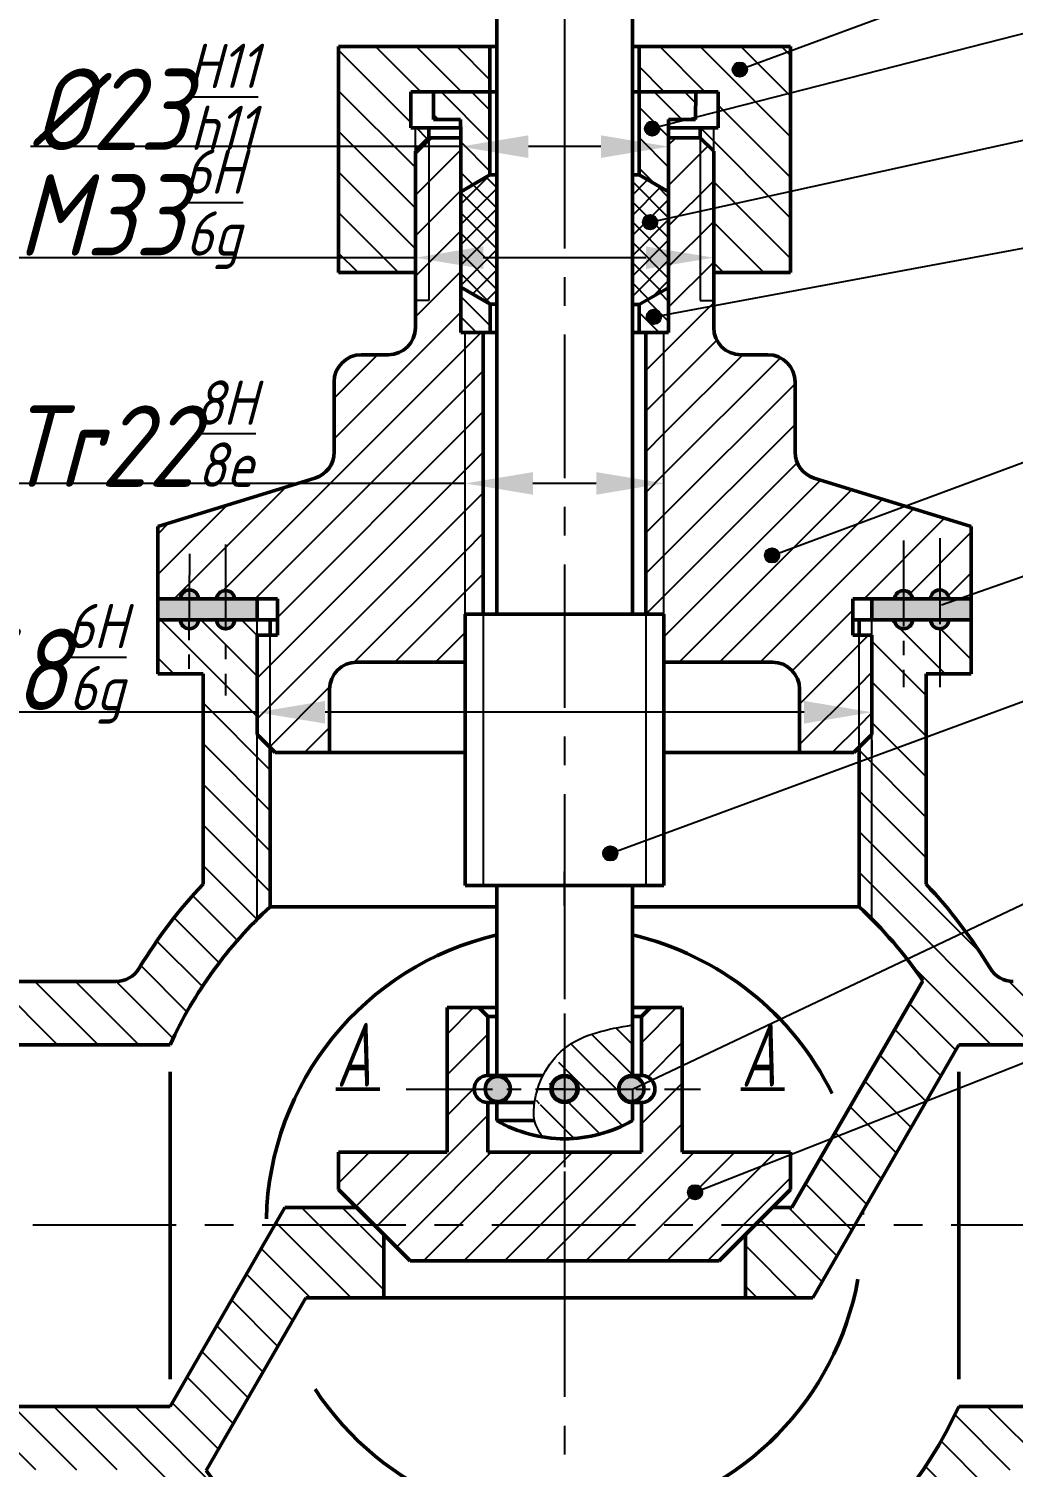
# Model space of a CAD drawing. Header units: millimetres. Extents: x 89 to 1326, y 3361 to 3817.
# Drawn here: x 181.5 to 290.4, y 3512.1 to 3671.2 of the extents above; entities that cross this region are included whole.
import ezdxf
from ezdxf.enums import TextEntityAlignment as Align

# ---------------------------------------------------------------- set-up
doc = ezdxf.new("R2010")
doc.units = ezdxf.units.MM
doc.header["$LTSCALE"] = 0.5
for name, pattern in [('CENTER', [50.800000000000004, 31.75, -6.35, 6.35, -6.35]), ('CENTER2', [28.575000000000003, 19.05, -3.175, 3.175, -3.175]), ('DASHDOT', [25.4, 12.7, -6.35, 0, -6.35])]:
    doc.linetypes.add(name, pattern=pattern)
doc.layers.get('Defpoints').update_dxf_attribs({"linetype": 'DASHDOT'})
doc.layers.add('图层1', color=7, linetype='Continuous', lineweight=50)
doc.layers.add('图层2', color=7, linetype='CENTER2')
doc.layers.add('图层3', color=7, linetype='CENTER')
doc.styles.get("Standard").update_dxf_attribs({"font": 'gbeitc.shx', "height": 9, "bigfont": 'gbcbig.shx'})
doc.dimstyles.new('ISO-25', dxfattribs={"dimtxt": 9, "dimasz": 7.5, "dimexe": 2.5, "dimexo": 0, "dimgap": 1, "dimtad": 1, "dimtoh": 1, "dimdec": 0, "dimdsep": 46, "dimtxsty": 'Standard', "dimcen": 0, "dimclrd": 256, "dimclre": 256, "dimclrt": 256, "dimadec": 0, "dimazin": 0, "dimtfac": 1, "dimtdec": 0, "dimtmove": 0, "dimatfit": 3, "dimfxl": 0, "dimlwd": -1, "dimlwe": -1, "dimarcsym": 0})
pattern_1 = [(135, (0, -8.377011458150719), (-1.683798022700466, -1.683798022700466), [])]
pattern_2 = [(45, (0, -8.377011458150719), (-2.245064030267288, 2.245064030267288), [])]
pattern_3 = [(45, (20.51225881429059, 76.9887249792464), (-2.245064030267288, 2.245064030267288), [])]
pattern_4 = [(135, (20.51225881429059, 76.9887249792464), (-2.245064030267288, -2.245064030267288), [])]

# ---------------------------------------------------------------- blocks, each defined once
blk = doc.blocks.new('*D4')
at = {"transparency": 16777216}
for p, q in [((240.7362670145996, 3708.446022605222), (111.9818235636624, 3708.446022605222)), ((114.4818235636623, 3491.346022605222), (114.4818235636624, 3700.946022605222)), ((240.7362670146011, 3483.846022605222), (111.9818235636623, 3483.846022605222))]:
    blk.add_line(p, q, dxfattribs=at)
for points in [[(113.2318235636624, 3700.946022605222), (115.7318235636624, 3700.946022605222), (114.4818235636624, 3708.446022605222)], [(113.2318235636623, 3491.346022605222), (115.7318235636623, 3491.346022605222), (114.4818235636623, 3483.846022605222)]]:
    blk.add_solid(points, dxfattribs=at)
at = {"layer": 'Defpoints', "color": 0, "transparency": 16777216}
for p in [(114.4818235636624, 3708.446022605222), (240.7362670145996, 3708.446022605222), (240.7362670146011, 3483.846022605222)]:
    blk.add_point(p, dxfattribs=at)
at = {"transparency": 16777216, "insert": (108.9818235636618, 3596.146022605222), "char_height": 9, "attachment_point": 5, "rotation": 90}
blk.add_mtext('225～263', dxfattribs=at)
blk = doc.blocks.new('*D8')
at = {"transparency": 16777216}
for p, q in [((229.2362670146011, 3661.14508821072), (229.2362670146011, 3655.657503032632)), ((252.2515529135518, 3661.14508821072), (252.2515529135518, 3655.657503032632)), ((229.2362670146011, 3658.157503032632), (181.6560596991599, 3658.157503032632)), ((244.7515529135518, 3658.157503032632), (236.7362670146011, 3658.157503032632))]:
    blk.add_line(p, q, dxfattribs=at)
for points in [[(236.7362670146011, 3659.407503032632), (236.7362670146011, 3656.907503032632), (229.2362670146011, 3658.157503032632)], [(244.7515529135518, 3659.407503032632), (244.7515529135518, 3656.907503032632), (252.2515529135518, 3658.157503032632)]]:
    blk.add_solid(points, dxfattribs=at)
at = {"layer": 'Defpoints', "color": 0, "transparency": 16777216}
for p in [(229.2362670146011, 3661.14508821072), (252.2515529135518, 3661.14508821072), (229.2362670146011, 3658.157503032632)]:
    blk.add_point(p, dxfattribs=at)
at = {"transparency": 16777216, "insert": (194.2914471991598, 3663.657503032632), "char_height": 9, "attachment_point": 5}
blk.add_mtext('%%C23{\\H0.54444x;\\SH11/h11;}', dxfattribs=at)
blk = doc.blocks.new('*D9')
at = {"transparency": 16777216}
for p, q in [((224.2362670146003, 3644.227643822207), (224.2362670146003, 3648.378290061285)), ((257.236267014602, 3644.227643822207), (257.236267014602, 3648.378290061285)), ((224.2362670146003, 3645.878290061285), (180.3837439208622, 3645.878290061285)), ((249.736267014602, 3645.878290061285), (231.7362670146003, 3645.878290061285))]:
    blk.add_line(p, q, dxfattribs=at)
for points in [[(231.7362670146003, 3647.128290061285), (231.7362670146003, 3644.628290061285), (224.2362670146003, 3645.878290061285)], [(249.736267014602, 3647.128290061285), (249.736267014602, 3644.628290061285), (257.236267014602, 3645.878290061285)]]:
    blk.add_solid(points, dxfattribs=at)
at = {"layer": 'Defpoints', "color": 0, "transparency": 16777216}
for p in [(257.236267014602, 3645.878290061285), (224.2362670146003, 3644.227643822207), (257.236267014602, 3644.227643822207)]:
    blk.add_point(p, dxfattribs=at)
at = {"transparency": 16777216, "insert": (192.7305951708622, 3651.982415061285), "char_height": 9, "attachment_point": 5}
blk.add_mtext('M33{\\H0.54444x;\\S6H/6g;}', dxfattribs=at)
blk = doc.blocks.new('*D10')
at = {"transparency": 16777216}
for p, q in [((229.7362670146005, 3606.446022605222), (229.7362670146005, 3623.416340175332)), ((251.7362670145996, 3606.446022605222), (251.7362670145996, 3623.416340175332)), ((229.7362670146005, 3620.916340175332), (179.3891992579791, 3620.916340175332)), ((244.2362670145996, 3620.916340175332), (237.2362670146005, 3620.916340175332))]:
    blk.add_line(p, q, dxfattribs=at)
for points in [[(237.2362670146005, 3622.166340175332), (237.2362670146005, 3619.666340175332), (229.7362670146005, 3620.916340175332)], [(244.2362670145996, 3622.166340175332), (244.2362670145996, 3619.666340175332), (251.7362670145996, 3620.916340175332)]]:
    blk.add_solid(points, dxfattribs=at)
at = {"layer": 'Defpoints', "color": 0, "transparency": 16777216}
for p in [(251.7362670145996, 3620.916340175332), (229.7362670146005, 3606.446022605222), (251.7362670145996, 3606.446022605222)]:
    blk.add_point(p, dxfattribs=at)
at = {"transparency": 16777216, "insert": (192.6735505079791, 3626.416340175332), "char_height": 9, "attachment_point": 5}
blk.add_mtext('Tr22{\\H0.54444x;\\S8H/8e;}', dxfattribs=at)
blk = doc.blocks.new('*D11')
at = {"transparency": 16777216}
for p, q in [((206.7362670146011, 3593.14508821072), (206.7362670146011, 3598.110869969464)), ((274.7362670146011, 3593.14508821072), (274.7362670146011, 3598.110869969464)), ((206.7362670146011, 3595.610869969464), (167.1753253619218, 3595.610869969464)), ((267.2362670146011, 3595.610869969464), (214.2362670146011, 3595.610869969464))]:
    blk.add_line(p, q, dxfattribs=at)
for points in [[(214.2362670146011, 3596.860869969464), (214.2362670146011, 3594.360869969464), (206.7362670146011, 3595.610869969464)], [(267.2362670146011, 3596.860869969464), (267.2362670146011, 3594.360869969464), (274.7362670146011, 3595.610869969464)]]:
    blk.add_solid(points, dxfattribs=at)
at = {"layer": 'Defpoints', "color": 0, "transparency": 16777216}
for p in [(274.7362670146011, 3595.610869969464), (206.7362670146011, 3593.14508821072), (274.7362670146011, 3593.14508821072)]:
    blk.add_point(p, dxfattribs=at)
at = {"transparency": 16777216, "insert": (179.5221766119219, 3601.714994969464), "char_height": 9, "attachment_point": 5}
blk.add_mtext('M68{\\H0.54444x;\\S6H/6g;}', dxfattribs=at)

msp = doc.modelspace()

# ---------------------------------------------------------------- hatches: boundary and pattern name
h = msp.add_hatch()
h.set_pattern_fill('ANSI31', color=256, angle=90, style=0)
h.set_pattern_definition([(135, (0, -8.377011458150719), (-2.245064030267288, -2.245064030267288), [])])
h.paths.add_polyline_path([(223.7362670146011, 3664.227643822207), (232.4862670146011, 3664.227643822207), (232.4862670146011, 3669.227643822206), (219.1362670146016, 3669.227643822207), (215.7362670146012, 3669.227643822207), (215.7362670146011, 3644.227643822207), (219.3815566741323, 3644.227643822207), (224.2362670146003, 3644.227643822207), (224.2362670146003, 3660.227643822207), (223.7362670146011, 3660.227643822208)])
h.paths.add_polyline_path([(265.736267014601, 3669.227643822207), (262.3262178261283, 3669.227643822208), (248.9862670146011, 3669.227643822206), (248.9862670146011, 3664.227643822207), (257.7362670146011, 3664.227643822208), (257.7362670146011, 3660.227643822208), (257.2362670146019, 3660.227643822207), (257.2362670146019, 3644.227643822206), (262.3362670146025, 3644.227643822207), (265.736267014601, 3644.227643822208)])
h.paths.add_polyline_path([(225.7362670146017, 3660.227643822207), (224.2362670146002, 3660.227643822207), (224.2362670146003, 3657.645088210719), (225.7362670146016, 3659.145088210721)], flags=16)
h.paths.add_polyline_path([(257.2362670146019, 3660.227643822208), (255.7362670146012, 3660.227643822207), (255.7362670146011, 3659.145088210719), (257.2362670146019, 3657.645088210719)], flags=17)
h = msp.add_hatch(color=0)
edge = h.paths.add_edge_path()
edge.add_arc((260.1218843580821, 3666.677203736243), 0.8, 0, 360)
h = msp.add_hatch()
h.set_pattern_fill('ANSI31', color=256, scale=0.75, angle=90, style=0)
h.set_pattern_definition(pattern_1)
h.paths.add_polyline_path([(229.2515529135518, 3659.608650273049), (229.2515529135518, 3653.14509064729), (232.486267014601, 3655.020915113271), (232.4862670146011, 3664.227643822207), (226.2303634468957, 3664.227643822208), (226.2362615231162, 3661.14508821072), (229.2362670146011, 3661.14508821072)])
h.paths.add_polyline_path([(255.2362194218204, 3661.194835796929), (255.2304165312483, 3664.227643822208), (248.9862670146011, 3664.227643822208), (248.9862670146011, 3655.020915113271), (252.2515529135518, 3653.145102854653), (252.2515529135518, 3659.608650273049), (252.2515529135518, 3661.189125018997)])
h = msp.add_hatch(color=0)
edge = h.paths.add_edge_path()
edge.add_arc((250.4280970327457, 3660.15129048337), 0.8, 0, 360)
h = msp.add_hatch()
h.set_pattern_fill('ANSI31', color=256, style=0)
h.set_pattern_definition(pattern_3)
h.paths.add_polyline_path([(257.2362670146019, 3648.97284019266), (255.7362670146011, 3648.435259754136), (255.7362670146011, 3641.14508821072), (257.236267014601, 3641.145088210719)])
h.paths.add_polyline_path([(255.7362670146011, 3648.435259754136), (252.2515529135518, 3647.186383664422), (252.2515529135519, 3638.91240125586), (257.236267014601, 3640.452878705023), (257.236267014601, 3641.14508821072), (255.7362670146011, 3641.14508821072)])
h.paths.add_polyline_path([(255.7362670146011, 3657.28633880805), (252.2515529135518, 3655.917120199521), (252.2515529135518, 3653.77091511327), (252.2515529135518, 3647.186383664422), (255.7362670146011, 3648.435259754135)])
h.paths.add_polyline_path([(257.2362670146011, 3657.645088210721), (257.0706922407741, 3657.810662984549), (255.7362670146011, 3657.28633880805), (255.7362670146011, 3648.435259754136), (257.236267014601, 3648.972840192659)])
h.paths.add_polyline_path([(257.0706922407733, 3657.810662984548), (255.7362670146011, 3659.14508821072), (255.7362670146011, 3657.28633880805)])
h.paths.add_polyline_path([(255.7362670146011, 3659.14508821072), (252.2515529135518, 3659.14508821072), (252.2515529135518, 3655.91712019952), (255.7362670146011, 3657.28633880805)])
h.paths.add_polyline_path([(226.2362670146004, 3659.14508821072), (225.7362670146016, 3659.14508821072), (225.736267014601, 3641.14508821072), (224.2362670146011, 3641.145088210721), (224.2362670146011, 3638.14508821072, -0.4142135623730948), (221.2362670146011, 3635.14508821072), (218.2362670146011, 3635.14508821072, 0.4142135623730951), (215.2362670146011, 3632.14508821072), (215.2362670146011, 3624.360812174275, -0.3292536413344433), (213.1185245611137, 3621.493475148109), (195.7362670146011, 3616.14508821072), (195.7362670146011, 3608.14508821072), (198.2362670146003, 3608.14508821072, -1), (200.2362670146003, 3608.14508821072), (202.2394691804708, 3608.14508821072, -0.9229925972516055), (204.2330648487313, 3608.14508821072), (208.9591918292529, 3608.14508821072), (208.9591918292529, 3604.14508821072), (208.1574414551436, 3604.145088210721), (208.1574414551435, 3591.723913770178), (208.7362670146007, 3591.14508821072), (214.7362670146011, 3591.14508821072), (214.7362670146012, 3598.145088210719, -0.4142135623730868), (217.736267014601, 3601.145088210719), (229.7362670146005, 3601.14508821072), (229.7362670146005, 3606.446022605222), (229.7362670146005, 3612.196985733005), (229.7362670146001, 3637.608650273049), (229.2515529135518, 3637.608650273049), (229.2515529135518, 3659.14508821072)])
h.paths.add_polyline_path([(225.7362670146016, 3659.14508821072), (224.2362670146003, 3657.645088210719), (224.2362670146003, 3645.262883891015), (224.2362670146003, 3644.227643822207), (224.2362670146007, 3641.14508821072), (225.736267014601, 3641.14508821072)], flags=16)
h.paths.add_polyline_path([(274.7362670146012, 3604.14508821072), (273.3150925740587, 3604.14508821072), (273.3150925740587, 3591.970600218413), (273.7515932718241, 3592.160414467944), (274.7362670146011, 3593.14508821072)])
h.paths.add_polyline_path([(208.1574414551436, 3604.145088210721), (206.7362670146011, 3604.145088210719), (206.7362670146012, 3593.14508821072), (208.1574414551435, 3591.723913770177)], flags=17)
h = msp.add_hatch()
h.set_pattern_fill('ANSI37', color=256, scale=0.5, angle=90, style=0)
h.set_pattern_definition([(135, (568.9137091123685, -141.7227166065059), (-1.122532015133644, -1.122532015133644), []), (225, (568.9137091123685, -141.7227166065059), (1.122532015133644, -1.122532015133644), [])])
h.paths.add_polyline_path([(229.2515529135518, 3642.636204921247), (232.5075446358228, 3640.748041472215), (233.2362670146, 3640.746647155072), (233.2362670145998, 3655.020915113271), (232.4862670146011, 3655.020915113271), (229.2515529135518, 3653.14509064729)])
h.paths.add_polyline_path([(252.2515529135518, 3653.145102854653), (248.9862670146019, 3655.020915113271), (248.2362670145992, 3655.020915113271), (248.2362670145991, 3640.717946572031), (249.0075144327119, 3640.71647088866), (252.2515529135518, 3642.581150440466)])
h = msp.add_hatch(color=0)
edge = h.paths.add_edge_path()
edge.add_arc((250.1926481881942, 3649.799377407581), 0.8, 0, 360)
h = msp.add_hatch()
h.set_pattern_fill('ANSI31', color=256, scale=0.5, angle=90, style=0)
h.set_pattern_definition([(135, (317.8037531149093, -142.3316119081264), (-1.122532015133644, -1.122532015133644), [])])
h.paths.add_polyline_path([(232.5015378119687, 3637.608650273049), (232.5075446358228, 3640.748041472215), (229.2515529135518, 3642.636204921247), (229.2515529135518, 3637.608650273049)])
h.paths.add_polyline_path([(252.2515529135518, 3642.581150440466), (249.0075144327119, 3640.71647088866), (249.0015680151349, 3637.608650273049), (252.2515529135518, 3637.608650273049)])
h = msp.add_hatch(color=0)
edge = h.paths.add_edge_path()
edge.add_arc((250.6249973008648, 3639.340193676644), 0.8, 0, 360)
h = msp.add_hatch()
h.set_pattern_fill('ANSI31', color=256, style=0)
h.set_pattern_definition(pattern_3)
h.paths.add_polyline_path([(268.3540094680885, 3621.493475148109, -0.3292536413344433), (266.2362670146011, 3624.360812174275), (266.236267014601, 3632.14508821072, 0.4142135623730951), (263.236267014601, 3635.14508821072), (260.2362670146008, 3635.14508821072, -0.4142135623730727), (257.236267014601, 3638.14508821072), (257.236267014601, 3640.452878705022), (252.2515529135518, 3638.912401255859), (252.2515529135518, 3637.608650273048), (251.7362670145996, 3637.608650273048), (251.7362670145996, 3602.346022605222), (251.736267014599, 3601.77008821072), (251.736267014599, 3601.145088210719), (263.7362670146011, 3601.145088210721, -0.4142135623730951), (266.7362670146011, 3598.145088210721), (266.7362670146011, 3591.14508821072), (271.4167284192882, 3591.14508821072), (273.3150925740587, 3591.970600218413), (273.3150925740587, 3604.14508821072), (272.6270761880417, 3604.14508821072), (272.6270761880417, 3608.14508821072), (277.239469180467, 3608.14508821072, -0.9229925972543289), (279.2330648487281, 3608.145088210721), (281.2362670145984, 3608.145088210721, -1), (283.2362670145984, 3608.145088210721), (283.8986354516314, 3608.145088210721), (285.7362670146011, 3608.982929202888), (285.7362670146011, 3616.14508821072)])
h = msp.add_hatch()
h.set_pattern_fill('ANSI31', color=256, style=0)
h.set_pattern_definition(pattern_3)
h.paths.add_polyline_path([(229.7362670146, 3606.446022605222), (231.7362670146011, 3606.446022605222), (231.7362670146011, 3637.608650273049), (229.7362670146, 3637.608650273049)])
h = msp.add_hatch()
h.set_pattern_fill('ANSI31', color=256, style=0)
h.set_pattern_definition(pattern_3)
h.paths.add_polyline_path([(249.7362670146011, 3606.446022605222), (251.736267014599, 3606.446022605222), (251.736267014599, 3612.196985733005), (251.7362670145996, 3637.608650273049), (249.7362670146011, 3637.608650273049)])
h = msp.add_hatch(color=0)
edge = h.paths.add_edge_path()
edge.add_arc((263.690641522277, 3612.956793905704), 0.8, 0, 360)
h = msp.add_hatch()
h.set_pattern_fill('ANSI31', color=256, angle=90, style=0)
h.set_pattern_definition(pattern_4)
h.paths.add_polyline_path([(167.2362670146012, 3583.346022605222), (167.2362670146012, 3588.846022605222), (160.2362670146012, 3588.846022605222), (160.2362670146012, 3583.346022605222)], flags=17)
h.paths.add_polyline_path([(206.7362670146011, 3605.846022605222), (204.2362670146011, 3605.846022605222, -1), (202.2362670146011, 3605.846022605222), (200.2362670146003, 3605.846022605222, -0.4283092006417443), (199.188400727202, 3604.847168852898), (199.1594634529642, 3599.846022605222), (200.7362670146011, 3599.846022605222), (200.7362670146011, 3576.595194781576, 0.05325823835882126), (193.665091116015, 3567.294298467291, -0.2625904575406013), (191.0975724306375, 3565.846022605222), (167.2362670146011, 3565.846022605223), (167.2362670146011, 3572.346022605222), (160.2362670146012, 3572.346022605222), (160.2362670146012, 3568.846022605222), (158.2362670146012, 3568.846022605222), (158.2362670146012, 3558.846022605222), (197.1014185560585, 3558.846022605223, -0.08870320880867659), (206.7362670146012, 3572.728171297417)])
h.paths.add_polyline_path([(206.7362670146012, 3572.728171297417, -0.01027747258586106), (208.1574414551435, 3574.096839973993), (208.1574414551435, 3591.723913770178), (206.7362670146011, 3593.14508821072)])
h.paths.add_polyline_path([(199.188400727202, 3604.847168852898, -0.4002570305515055), (198.2362670146003, 3605.846022605222), (195.7362670146012, 3605.846022605223), (195.7362670146012, 3599.846022605222), (199.1594634529642, 3599.846022605222)], flags=17)
h = msp.add_hatch()
h.set_pattern_fill('ANSI31', color=256, angle=90, style=0)
h.set_pattern_definition(pattern_4)
h.paths.add_polyline_path([(268.2284261823014, 3544.886064582685), (278.9847863901912, 3549.516626967262), (284.371115473144, 3558.846022605222), (300.6560936029062, 3558.846022605222), (323.2362670146012, 3568.566680859185), (323.2362670146012, 3568.846022605222), (321.2362670146012, 3568.846022605222), (321.2362670146012, 3572.346022605222), (314.2362670146011, 3572.346022605222), (314.2362670146011, 3565.846022605222), (290.3749615985646, 3565.846022605222, -0.2625904575405876), (287.8074429131872, 3567.294298467291, 0.01007637029606974), (286.622944118727, 3569.167844192021), (280.3547586468316, 3565.889488520723)])
h.paths.add_polyline_path([(278.9847863901912, 3549.516626967262), (268.2284261823014, 3544.886064582685), (265.8959068590762, 3540.846022605223), (263.7362670146014, 3540.846022605222), (261.8188795116002, 3538.928635102221), (272.8718064367323, 3538.928635102221)])
h.paths.add_polyline_path([(268.2053079358342, 3530.846022605222), (272.8718064367323, 3538.928635102221), (261.8188795116002, 3538.928635102221), (260.7362670146011, 3537.846022605222), (260.7362670146011, 3530.846022605222)])
h.paths.add_polyline_path([(280.3828921654599, 3565.904202775871), (286.622944118727, 3569.167844192021, 0.04315870695427385), (280.7362670146011, 3576.595194781576), (280.7362670146011, 3595.197730585611), (274.7362670146011, 3592.58860417869), (274.7362670146011, 3590.910414467944), (274.7362670146011, 3572.728171297417, -0.04623011686082917)])
h.paths.add_polyline_path([(274.7362670146011, 3592.58860417869), (273.7515932718248, 3592.160414467944), (273.3150925740587, 3591.723913770178), (273.3150925740587, 3574.096839973993, -0.01027747258586189), (274.7362670146011, 3572.728171297417)])
h.paths.add_polyline_path([(274.7362670146011, 3592.58860417869), (280.7362670146011, 3595.197730585611), (280.7362670146011, 3599.846022605222), (282.2362670145991, 3599.846022605222), (282.2362670145986, 3604.846022605226, -0.4142135623719296), (281.2362670145985, 3605.846022605222), (279.2362670145977, 3605.846022605222, -1), (277.2362670145977, 3605.846022605222), (274.7362670146011, 3605.846022605223)])
h.paths.add_polyline_path([(323.2362670146011, 3558.846022605222), (323.2362670146012, 3568.566680859185), (300.6560936029063, 3558.846022605222)], flags=17)
h.paths.add_polyline_path([(314.2362670146011, 3588.846022605222), (314.2362670146011, 3583.610029115389), (321.2362670146012, 3587.271134837608), (321.2362670146012, 3588.846022605223)])
h.paths.add_polyline_path([(314.2362670146011, 3583.610029115389), (314.2362670146011, 3583.346022605222), (321.2362670146012, 3583.346022605222), (321.2362670146012, 3587.271134837608)])
h = msp.add_hatch()
h.set_pattern_fill('ANSI31', color=256, angle=90, style=0)
h.set_pattern_definition(pattern_4)
h.paths.add_polyline_path([(285.7362670146011, 3605.846022605222), (283.2362670145985, 3605.846022605222, -0.4142135623730618), (282.2362670145986, 3604.846022605222), (282.2362670145991, 3599.846022605222), (285.7362670146011, 3599.846022605222)])
h = msp.add_hatch(color=0)
edge = h.paths.add_edge_path()
edge.add_arc((245.7966000202125, 3580.004062618266), 0.8, 0, 360)
h = msp.add_hatch()
h.set_pattern_fill('ANSI31', color=256, style=0)
h.set_pattern_definition(pattern_2)
h.paths.add_polyline_path([(232.2362670146012, 3561.946022605222), (231.2362670146002, 3562.946022605222), (227.7362670146011, 3562.946022605222), (227.7362670146012, 3553.946022605222), (230.7362670146012, 3553.946022605222, -0.4142135623730951), (232.2362670146012, 3555.446022605222)])
h.paths.add_polyline_path([(227.7362670146012, 3546.946022605222), (215.7362670146011, 3546.946022605222), (215.7362670146011, 3542.946022605222), (215.7362670146011, 3542.846022605222), (219.6536545176026, 3538.928635102221), (240.7362670146011, 3538.928635102221), (240.7362670146011, 3546.946022605222), (232.2362670146012, 3546.946022605222), (232.2362670146012, 3552.446022605222, -0.4142135623730951), (230.7362670146012, 3553.946022605222), (227.7362670146012, 3553.946022605222)])
h.paths.add_polyline_path([(249.2362670146012, 3555.446022605222, -0.4142135623730894), (250.7362670146011, 3553.946022605222), (253.7362670146011, 3553.946022605222), (253.7362670146011, 3562.946022605222), (250.2362670146005, 3562.946022605222), (249.2362670146012, 3561.946022605222)])
h.paths.add_polyline_path([(253.7362670146011, 3551.967615373351), (253.7362670146012, 3553.946022605222), (250.7362670146012, 3553.946022605222, -0.4142135623730119), (249.2362670146012, 3552.446022605222), (249.2362670146012, 3549.614047409067)])
h = msp.add_hatch()
h.set_pattern_fill('ANSI31', color=256, scale=0.75, angle=90, style=0)
h.set_pattern_definition(pattern_1)
edge = h.paths.add_edge_path()
edge.add_spline(control_points=[(248.2362670145987, 3561.033165506739), (245.5070925439275, 3560.554040555778), (242.7779180732564, 3560.074915604818), (240.7362670146009, 3558.43857832118)], knot_values=[10.94562409962457, 10.94562409962457, 10.94562409962457, 10.94562409962457, 18.88173666582678, 18.88173666582679, 18.88173666582679, 18.88173666582679], degree=3, periodic=0)
edge.add_line((240.7362670146009, 3558.43857832118), (240.736267014601, 3555.446022605222))
edge.add_arc((240.7362670146011, 3553.946022605222), 1.5, 0, 90.00000000000648, ccw=False)
edge.add_line((242.2362670146011, 3553.946022605222), (246.7362670145989, 3553.946022605222))
edge.add_arc((248.2362670145989, 3553.946022605222), 1.499999999999999, 90.00000000000762, 180, ccw=False)
edge.add_line((248.2362670145987, 3555.446022605222), (248.2362670145986, 3561.033165506739))
h.paths.add_polyline_path([(242.2362670146011, 3553.946022605222, -0.4142135623730948), (240.7362670146011, 3552.446022605222), (240.7362670146011, 3548.446022605222, 0.1310436740650205), (248.2362670145991, 3550.446022605222), (248.2362670145991, 3552.446022605222), (248.2362670145989, 3553.946022605222)])
edge = h.paths.add_edge_path()
edge.add_arc((240.7362670146011, 3553.946022605222), 1.5, 180, 269.99999999999676, ccw=False)
edge.add_line((239.2362670146011, 3553.946022605222), (237.7651307453399, 3553.946022605222))
edge.add_spline(control_points=[(240.7362670146009, 3558.43857832118), (239.7527111659392, 3557.650280487972), (238.2516815015469, 3555.725052175098), (237.3967825572657, 3552.860252922953), (237.2274722213514, 3550.400425047916), (237.9186862723164, 3549.231978040953), (238.2626555769349, 3548.650522985305)], knot_values=[0, 5.329070518200751e-15, 5.329070518200751e-15, 5.329070518200751e-15, 3.823185111399864, 6.964489420193761, 8.964489420193761, 10.94562409962458, 10.94562409962458, 10.94562409962458, 10.94562409962458], degree=3, periodic=0)
edge.add_arc((240.736267014601, 3563.508522605222), 15.06250000000002, 260.5478904156727, 270.0000000000005)
edge.add_line((240.7362670146012, 3548.446022605222), (240.7362670146011, 3552.446022605222))
edge = h.paths.add_edge_path()
edge.add_spline(control_points=[(240.7362670146009, 3558.43857832118), (239.7527111659392, 3557.650280487972), (238.2516815015469, 3555.725052175098), (237.3967825572657, 3552.860252922953), (237.2274722213514, 3550.400425047916), (237.9186862723164, 3549.231978040953), (238.2626555769349, 3548.650522985305)], knot_values=[0, 5.329070518200751e-15, 5.329070518200751e-15, 5.329070518200751e-15, 3.823185111399864, 6.964489420193761, 8.964489420193761, 10.94562409962458, 10.94562409962458, 10.94562409962458, 10.94562409962458], degree=3, periodic=0)
edge.add_line((237.7651307453399, 3553.946022605222), (239.2362670146011, 3553.946022605222))
edge.add_arc((240.7362670146011, 3553.946022605222), 1.5, 90.00000000000648, 180, ccw=False)
edge.add_line((240.736267014601, 3555.446022605222), (240.7362670146009, 3558.43857832118))
h = msp.add_hatch()
h.set_pattern_fill('ANSI31', color=256, style=0)
h.set_pattern_definition(pattern_2)
h.paths.add_polyline_path([(254.3898787051312, 3538.928635102221), (265.7362670146011, 3543.813201804264), (265.7362670146011, 3546.946022605222), (253.7362670146011, 3546.946022605222), (253.7362670146011, 3551.967615373351), (249.2362670146012, 3549.614047409067), (249.2362670146012, 3546.946022605222), (240.7362670146008, 3546.946022605222), (240.7362670146009, 3538.928635102221)])
h.paths.add_polyline_path([(261.8188795116002, 3538.928635102221), (265.7362670146011, 3542.846022605221), (265.7362670146011, 3542.946022605222), (265.7362670146011, 3543.813201804264), (254.3898787051312, 3538.928635102221)], flags=17)
h.paths.add_polyline_path([(257.8362670145999, 3534.946022605222), (261.8188795116002, 3538.928635102221), (240.7362670146009, 3538.928635102221), (240.7362670146009, 3534.946022605222)])
h.paths.add_polyline_path([(240.7362670146009, 3534.946022605222), (240.7362670146009, 3538.928635102221), (219.6536545176031, 3538.928635102221), (223.636267014603, 3534.946022605222)])
h = msp.add_hatch(color=0)
edge = h.paths.add_edge_path()
edge.add_arc((255.1716078162849, 3542.521738104419), 0.8, 0, 360)
h = msp.add_hatch()
h.set_pattern_fill('ANSI31', color=256, angle=90, style=0)
h.set_pattern_definition(pattern_4)
h.paths.add_polyline_path([(323.2362670146011, 3518.846022605221), (302.5852030221654, 3518.846022605222), (291.7147651095573, 3511.846022605222), (314.2362670146011, 3511.846022605223), (314.2362670146011, 3505.346022605222), (321.2362670146011, 3505.346022605223), (321.236267014601, 3508.846022605222), (323.2362670146011, 3508.846022605222)])
h.paths.add_polyline_path([(321.2362670146011, 3494.346022605222), (314.2362670146011, 3494.346022605222), (314.2362670146011, 3488.846022605222), (321.2362670146011, 3488.846022605222)])
h.paths.add_polyline_path([(302.5852030221662, 3518.846022605223), (284.3711154731441, 3518.846022605223, -0.2932527545971457), (240.7362670146011, 3490.846022605222), (240.7362670146011, 3483.846022605222, 0.2707554821143817), (288.652861217445, 3511.846022605222), (291.7147651095571, 3511.846022605223)])
h.paths.add_polyline_path([(240.7362670146011, 3490.846022605222, -0.2477740005834958), (201.1002824501478, 3511.772258042338), (212.1125255549891, 3530.846022605223), (220.7362670146012, 3530.846022605223), (220.7362670146011, 3537.846022605223), (219.6536545176031, 3538.928635102221), (208.6961202872315, 3538.928635102221), (197.101418556059, 3518.846022605223), (158.2362670146012, 3518.846022605222), (158.2362670146012, 3508.846022605222), (160.2362670146011, 3508.846022605222), (160.2362670146011, 3505.346022605223), (167.2362670146011, 3505.346022605223), (167.2362670146011, 3511.846022605222), (192.8196728117574, 3511.846022605222, 0.270755482114381), (240.7362670146011, 3483.846022605222)])
h.paths.add_polyline_path([(217.736267014602, 3540.846022605221), (209.8031244782309, 3540.846022605223), (208.6961202872319, 3538.928635102221), (219.6536545176033, 3538.928635102221)])
h.paths.add_polyline_path([(167.2362670146011, 3494.346022605223), (160.2362670146011, 3494.346022605223), (160.2362670146011, 3488.846022605222), (167.2362670146011, 3488.846022605221)], flags=17)
at = {"layer": '图层1'}
h = msp.add_hatch(color=256, dxfattribs=at)
h.paths.add_polyline_path([(202.2362670146011, 3605.846022605222), (203.2362670146011, 3605.846022605222), (203.2362670146011, 3608.14508821072), (202.2394691804708, 3608.14508821072), (200.2362670146003, 3608.14508821072), (198.2362670146003, 3608.14508821072), (195.7362670146011, 3608.14508821072), (195.7362670146012, 3605.846022605223), (198.2362670146003, 3605.846022605222), (200.2362670146003, 3605.846022605222)])
h.paths.add_polyline_path([(204.2330648487229, 3608.145088210721), (203.2362670146011, 3608.14508821072), (203.2362670146011, 3605.846022605223), (204.2362670146011, 3605.846022605222), (206.7362670146011, 3605.846022605222), (206.7362670146011, 3608.1110340513)])
h.paths.add_polyline_path([(200.2362670146003, 3605.846022605222), (198.2362670146003, 3605.846022605222, 1)])
h.paths.add_polyline_path([(203.2362670146011, 3605.846022605222), (202.2362670146011, 3605.846022605222, 0.4142135623730951), (203.2362670146011, 3604.846022605222)])
h.paths.add_polyline_path([(203.2362670146011, 3604.846022605222, 0.4142135623730991), (204.2362670146011, 3605.846022605222), (203.2362670146011, 3605.846022605222)])
h.paths.add_polyline_path([(198.2362670146003, 3608.14508821072), (200.2362670146003, 3608.14508821072, 1)])
h.paths.add_polyline_path([(203.2362670146011, 3608.14508821072), (204.2330648487313, 3608.14508821072, 0.3909575881738812), (203.2362670146011, 3609.065125232579)])
h.paths.add_polyline_path([(203.2362670146011, 3608.14508821072), (203.2362670146011, 3609.065125232579, 0.3909575881738729), (202.2394691804708, 3608.14508821072)])
h = msp.add_hatch(color=256, dxfattribs=at)
h.paths.add_polyline_path([(279.2330648487281, 3608.145088210721), (278.2362670145976, 3608.145088210721), (278.2362670145978, 3605.846022605222), (279.2362670145977, 3605.846022605222), (281.2362670145985, 3605.846022605222), (283.2362670145985, 3605.846022605222), (285.7362670146011, 3605.846022605222), (285.7362670146011, 3608.14508821072), (283.2362670145984, 3608.145088210721), (281.2362670145984, 3608.145088210721)])
h.paths.add_polyline_path([(277.239469180467, 3608.145088210721), (274.7362670146011, 3608.14508821072), (274.7362670146011, 3605.846022605223), (277.2362670145977, 3605.846022605222), (278.2362670145978, 3605.846022605222), (278.2362670145976, 3608.145088210721)])
h = msp.add_hatch(color=256, dxfattribs=at)
h.paths.add_polyline_path([(278.2362670145975, 3609.065125232582, 0.3909575881747676), (277.239469180467, 3608.145088210721), (278.2362670145976, 3608.145088210721)])
h.paths.add_polyline_path([(278.2362670145975, 3609.065125232582), (278.2362670145976, 3608.14508821072), (279.2330648487281, 3608.145088210721, 0.3909575881748269)])
h.paths.add_polyline_path([(281.2362670145984, 3608.145088210721), (283.2362670145984, 3608.145088210721, 1)])
h.paths.add_polyline_path([(283.2362670145986, 3605.846022605222), (281.2362670145986, 3605.846022605222, 1)])
h.paths.add_polyline_path([(279.2362670145978, 3605.846022605222), (278.2362670145978, 3605.846022605223), (278.236267014598, 3604.846022605226, 0.4142135623720046)])
h.paths.add_polyline_path([(278.2362670145978, 3605.846022605222), (277.2362670145978, 3605.846022605222, 0.4142135623731221), (278.236267014598, 3604.846022605222)])
h = msp.add_hatch(color=256, dxfattribs=at)
h.paths.add_polyline_path([(231.9494678594155, 3553.946022605222), (234.7362670146015, 3553.946022605222, 1)])
h.paths.add_polyline_path([(234.7362670146015, 3553.946022605222), (231.9494678594155, 3553.946022605222, 1)])
h.paths.add_polyline_path([(240.736267014601, 3553.946022605222), (239.342867437008, 3553.946022605222, 0.4142135623731681), (240.7362670146011, 3552.552623027629)])
h.paths.add_polyline_path([(240.7362670146009, 3555.339422182815, 0.4142135623730606), (239.342867437008, 3553.946022605222), (240.736267014601, 3553.946022605222)])
h.paths.add_polyline_path([(240.736267014601, 3555.339422182815), (240.736267014601, 3553.946022605222), (242.129666592194, 3553.946022605222, 0.4142135623729798)])
h.paths.add_polyline_path([(242.129666592194, 3553.946022605222), (240.736267014601, 3553.946022605222), (240.736267014601, 3552.552623027629, 0.4142135623730724)])
h.paths.add_polyline_path([(249.5230661697847, 3553.946022605222), (246.7362670145987, 3553.946022605222, 1)])
h.paths.add_polyline_path([(246.7362670145987, 3553.946022605222), (249.5230661697847, 3553.946022605222, 1)])

# ---------------------------------------------------------------- linework, layer by layer
for p, q in [((260.1218843580821, 3666.677203736243), (345.0773484283693, 3698.090266910486)), ((345.0773484283693, 3684.35632579433), (250.4280970327457, 3660.15129048337)), ((250.1926481881942, 3649.799377407581), (345.0773484283694, 3670.622384678175)), ((229.2362670146011, 3660.52008821072), (229.2362670146011, 3653.77091511327)), ((252.2515529135518, 3660.564125018997), (252.2515529135518, 3653.77091511327)), ((224.2362670146003, 3644.227643822207), (224.2362670146003, 3660.227643822208)), ((225.7362670146016, 3659.14508821072), (225.7362670146011, 3641.14508821072)), ((255.7362670146011, 3659.14508821072), (255.7362670146011, 3641.14508821072)), ((257.2362670146019, 3644.227643822207), (257.2362670146019, 3660.227643822208)), ((224.2362670146003, 3645.262883891015), (224.2362670146003, 3658.398044253819)), ((257.2362670146011, 3644.852643822207), (257.2362670146011, 3658.398044253819)), ((250.6249973008648, 3639.340193676644), (345.0773484283693, 3656.888443562019)), ((263.690641522277, 3612.956793905704), (345.0773484283693, 3643.154502445863)), ((225.7362670146011, 3641.14508821072), (224.2362670146011, 3641.14508821072)), ((255.7362670146011, 3641.14508821072), (257.236267014601, 3641.14508821072)), ((229.7362670146, 3602.346022605222), (229.7362670146, 3637.608650273049)), ((251.7362670145996, 3602.346022605222), (251.7362670145996, 3637.608650273049)), ((282.4353220547393, 3607.477912062352), (345.0773484283693, 3629.420561329708)), ((245.7966000202125, 3580.004062618266), (345.0773484283693, 3616.558674799463)), ((229.7362670146005, 3601.77008821072), (229.7362670146005, 3612.196985733005)), ((251.736267014599, 3601.77008821072), (251.736267014599, 3612.196985733005)), ((231.7362670146011, 3606.446022605222), (231.7362670146011, 3576.446022605222)), ((249.7362670146011, 3606.446022605222), (249.7362670146011, 3576.446022605222)), ((206.7362670146012, 3572.728171297417), (206.7362670146011, 3605.846022605223)), ((274.7362670146011, 3572.728171297417), (274.7362670146011, 3605.846022605223)), ((208.1574414551435, 3591.723913770178), (208.1574414551435, 3604.145088210721)), ((273.3150925740587, 3591.723913770178), (273.3150925740587, 3604.14508821072)), ((248.2362670145989, 3553.946022605222), (345.0773484283693, 3599.740380493015)), ((274.7362670146011, 3592.52008821072), (274.7362670146011, 3590.910414467944)), ((255.1716078162849, 3542.521738104419), (345.0773484283693, 3577.969163490708)), ((248.2362670145987, 3555.446022605222), (248.2362670145986, 3561.033165506739)), ((240.7362670146009, 3558.43857832118), (240.7362670146009, 3555.446022605222)), ((240.7362670146009, 3555.446022605222), (240.7362670146009, 3558.438578321181)), ((240.7362670146009, 3558.43857832118), (240.7362670146012, 3548.446022605222)), ((237.8056955997031, 3553.946022605222), (239.2362670146011, 3553.946022605222)), ((239.2362670146011, 3553.946022605222), (237.805695599703, 3553.946022605222)), ((240.7362670146009, 3553.946022605222), (237.8056955997031, 3553.946022605222)), ((237.8056955997031, 3553.946022605222), (248.1296665921919, 3553.946022605222)), ((240.7362670146011, 3553.946022605222), (248.2362670145989, 3553.946022605222)), ((240.7362670146009, 3553.946022605222), (240.7362670146012, 3548.446022605222)), ((240.7362670146011, 3553.946022605222), (248.1296665921919, 3553.946022605222)), ((248.2362670145989, 3553.946022605222), (248.2362670145991, 3550.446022605222)), ((248.2362670145989, 3553.946022605222), (248.2362670146015, 3550.446022605223)), ((248.2362670145991, 3552.446022605222), (249.2362670146012, 3552.446022605222))]:
    msp.add_line(p, q)
at = {"color": 0}
for centre in [(260.1218843580821, 3666.677203736243), (250.4280970327457, 3660.15129048337), (250.1926481881942, 3649.799377407581), (250.6249973008648, 3639.340193676644), (263.690641522277, 3612.956793905704), (245.7966000202125, 3580.004062618266), (255.1716078162849, 3542.521738104419)]:
    msp.add_circle(centre, 0.8, dxfattribs=at)
for centre, radius, start, end in [((240.7362670146011, 3553.946022605222), 1.5, 90.00000000000873, 180), ((240.7362670146011, 3553.946022605222), 1.5, 0, 90.00000000000873), ((248.2362670145989, 3553.946022605222), 1.5, 90.00000000000752, 180), ((240.7362670146011, 3553.946022605222), 1.5, 180, 269.9999999999957), ((240.7362670146011, 3553.946022605222), 1.5, 270, 0), ((249.2362670146012, 3553.946022605222), 1.5, 270, 0), ((240.7362670145991, 3563.508522605222), 15.06250000000002, 270.0000000000077, 299.8628343562752), ((240.7362670146007, 3563.508522605217), 15.06249999999454, 270.0000000000016, 299.86283435628), ((240.7362670146018, 3563.508522605222), 15.06250000000002, 261.274599700188, 269.9999999999976)]:
    msp.add_arc(centre, radius, start, end)
msp.add_spline([(238.2626555769349, 3548.650522985305), (237.4253529238149, 3550.446022605222), (237.4253529238149, 3552.446022605222), (238.3569068731099, 3555.446022605222), (240.7362670146009, 3558.43857832118), (248.2362670145987, 3561.033165506739)], degree=3)
at = {"layer": '图层1'}
for p, q in [((233.2362670145995, 3674.446022605219), (233.2362670146004, 3606.446022605222)), ((248.2362670145992, 3674.446022605219), (248.2362670145991, 3606.446022605222)), ((215.7362670146011, 3669.227643822207), (215.7362670146011, 3644.227643822208)), ((219.1362670146016, 3669.227643822207), (215.7362670146012, 3669.227643822207)), ((219.1362670146016, 3669.227643822207), (233.2362670145997, 3669.227643822206)), ((232.4862670146011, 3669.227643822208), (232.4862670146011, 3664.227643822208)), ((248.2362670145991, 3669.227643822206), (262.3262178261289, 3669.227643822207)), ((248.9862670146011, 3669.227643822208), (248.9862670146011, 3664.227643822208)), ((262.3262178261283, 3669.227643822208), (265.736267014601, 3669.227643822207)), ((265.736267014601, 3669.227643822208), (265.736267014601, 3644.227643822207)), ((223.7362670146011, 3664.227643822208), (223.7362670146011, 3660.227643822208)), ((223.7362670146011, 3664.227643822208), (233.2362670145997, 3664.227643822207)), ((226.2303634468957, 3664.227643822208), (226.2362615231162, 3661.14508821072)), ((232.4862670146011, 3664.227643822207), (232.486267014601, 3655.020915113271)), ((257.7362670146011, 3664.227643822208), (248.2362670145991, 3664.227643822208)), ((248.9862670146011, 3664.227643822208), (248.9862670146011, 3655.020915113271)), ((255.2421705823034, 3664.227643822208), (255.236272506083, 3661.14508821072)), ((257.7362670146011, 3664.227643822208), (257.7362670146011, 3660.227643822208)), ((226.2362615231162, 3661.14508821072), (229.2362670146011, 3661.14508821072)), ((229.2515529135518, 3659.608650273049), (229.2362670146011, 3661.14508821072)), ((252.2515529135518, 3659.608650273049), (252.2515529135518, 3661.14508821072)), ((255.236272506083, 3661.14508821072), (252.2515529135518, 3661.14508821072)), ((223.7362670146011, 3660.227643822208), (229.2453945959188, 3660.227643822207)), ((225.7362670146016, 3659.14508821072), (224.2362670146011, 3657.64508821072)), ((225.7362670146016, 3659.14508821072), (225.7362670146016, 3660.227643822207)), ((226.2362670146004, 3659.14508821072), (225.7362670146016, 3659.14508821072)), ((229.2515529135518, 3659.608650273049), (229.2515529135518, 3637.608650273049)), ((257.7362670146011, 3660.227643822208), (252.2515529135518, 3660.227643822207)), ((252.2515529135518, 3659.608650273049), (252.2515529135518, 3637.608650273049)), ((255.7362670146011, 3659.14508821072), (255.7362670146011, 3660.227643822208)), ((255.7362670146011, 3659.14508821072), (257.2362670146011, 3657.645088210721)), ((224.2362670146011, 3638.14508821072), (224.2362670146011, 3657.64508821072)), ((257.236267014601, 3638.14508821072), (257.2362670146011, 3657.645088210721)), ((229.2515739642036, 3653.145102854653), (232.4862670146011, 3655.020915113271)), ((232.4862670146011, 3655.020915113271), (233.2362670145998, 3655.020915113271)), ((248.9862670146011, 3655.020915113271), (248.2362670145991, 3655.020915113271)), ((248.9862670146011, 3655.020915113271), (252.2515529135518, 3653.145102854653)), ((219.3815566741323, 3644.227643822207), (215.7362670146011, 3644.227643822207)), ((219.3815566741323, 3644.227643822207), (224.2362670146003, 3644.227643822207)), ((257.236267014602, 3644.227643822207), (262.3362670146025, 3644.227643822207)), ((262.3362670146007, 3644.227643822207), (265.736267014601, 3644.227643822208)), ((229.2611408077065, 3642.630644860645), (232.5075446358228, 3640.748041472215)), ((249.0075144327119, 3640.71647088866), (252.2610987064003, 3642.586637380537)), ((232.5015680151072, 3637.624435564827), (232.5075446358228, 3640.748041472215)), ((232.5075446358228, 3640.748041472215), (233.2515529135507, 3640.746617907458)), ((248.2515529135499, 3640.717917324417), (249.0075144327119, 3640.71647088866)), ((249.0015378119964, 3637.592864981271), (249.0075144327119, 3640.71647088866)), ((231.7362670146011, 3606.446022605222), (231.7362670146011, 3637.608650273049)), ((249.7362670146011, 3606.446022605222), (249.7362670146011, 3637.608650273049)), ((221.2362670146013, 3635.14508821072), (218.2362670146011, 3635.14508821072)), ((263.236267014601, 3635.14508821072), (260.2362670146008, 3635.14508821072)), ((215.2362670146011, 3632.14508821072), (215.2362670146011, 3624.360812174275)), ((266.236267014601, 3632.14508821072), (266.2362670146011, 3624.360812174275)), ((195.7362670146011, 3616.14508821072), (213.1185245611137, 3621.493475148109)), ((285.7362670146011, 3616.14508821072), (268.3540094680885, 3621.493475148109)), ((195.7362670146011, 3608.14508821072), (195.7362670146011, 3616.14508821072)), ((285.7362670146011, 3608.14508821072), (285.7362670146011, 3616.14508821072)), ((195.7362670146011, 3608.14508821072), (198.2362670146003, 3608.14508821072)), ((195.7362670146011, 3608.14508821072), (195.7362670146012, 3605.846022605222)), ((195.7362670146011, 3608.14508821072), (198.2362670146003, 3608.14508821072)), ((195.7362670146012, 3605.846022605223), (195.7362670146011, 3608.14508821072)), ((198.2362670146003, 3608.14508821072), (200.2362670146003, 3608.14508821072)), ((200.2362670146003, 3608.14508821072), (202.2394691804708, 3608.14508821072)), ((200.2362670146003, 3608.14508821072), (202.2394691804708, 3608.14508821072)), ((202.2394691804708, 3608.14508821072), (204.2330648487313, 3608.14508821072)), ((204.2330648487313, 3608.14508821072), (208.9591918292529, 3608.14508821072)), ((204.2330648487313, 3608.14508821072), (206.7362670146011, 3608.111034051301)), ((206.7362670146011, 3608.111034051301), (206.7362670146011, 3605.846022605222)), ((206.7362670146011, 3608.111034051301), (206.7362670146011, 3605.846022605222)), ((208.9591918292529, 3604.14508821072), (208.9591918292529, 3608.14508821072)), ((272.6270761880417, 3604.14508821072), (272.6270761880417, 3608.14508821072)), ((272.6270761880417, 3608.14508821072), (277.239469180467, 3608.14508821072)), ((274.7362670146011, 3605.846022605223), (274.7362670146011, 3608.14508821072)), ((279.2330648487281, 3608.14508821072), (281.2362670145984, 3608.14508821072)), ((283.2362670145984, 3608.14508821072), (285.7362670146011, 3608.14508821072)), ((285.7362670146011, 3608.14508821072), (285.7362670146011, 3605.846022605222)), ((229.7362670146, 3606.446022605222), (240.7362670146, 3606.446022605222)), ((229.7362670146005, 3606.446022605222), (229.7362670146005, 3576.446022605222)), ((251.7362670145996, 3606.446022605222), (240.7362670145996, 3606.446022605222)), ((251.7362670145991, 3606.446022605222), (251.7362670145987, 3576.446022605222)), ((195.7362670146012, 3599.846022605222), (195.7362670146012, 3605.846022605223)), ((195.7362670146012, 3605.846022605222), (198.2362670146003, 3605.846022605222)), ((198.2362670146003, 3605.846022605222), (195.7362670146012, 3605.846022605223)), ((200.2362670146003, 3605.846022605222), (198.2362670146003, 3605.846022605222)), ((200.2362670146003, 3605.846022605222), (202.2362670146011, 3605.846022605222)), ((202.2362670146011, 3605.846022605222), (200.2362670146003, 3605.846022605222)), ((204.2362670146011, 3605.846022605222), (202.2362670146011, 3605.846022605222)), ((204.2362670146011, 3605.846022605222), (208.9591918292529, 3605.846022605222)), ((206.7362670146011, 3605.846022605222), (204.2362670146011, 3605.846022605222)), ((208.1574414551435, 3604.145088210721), (208.1574414551435, 3605.846022605222)), ((272.6270761880417, 3605.846022605222), (277.2362670145977, 3605.846022605222)), ((273.3150925740587, 3604.14508821072), (273.3150925740587, 3605.846022605222)), ((279.2362670145977, 3605.846022605222), (281.2362670145985, 3605.846022605222)), ((283.2362670145985, 3605.846022605222), (285.7362670146011, 3605.846022605222)), ((285.7362670146011, 3599.846022605222), (285.7362670146011, 3605.846022605223)), ((206.7362670146012, 3593.145088210721), (206.7362670146012, 3604.14508821072)), ((206.7362670146012, 3604.14508821072), (208.9591918292529, 3604.14508821072)), ((272.6270761880417, 3604.14508821072), (274.7362670146011, 3604.14508821072)), ((274.7362670146011, 3593.145088210721), (274.7362670146011, 3604.14508821072)), ((195.7362670146012, 3599.846022605222), (200.7362670146011, 3599.846022605222)), ((200.7362670146011, 3599.846022605223), (200.7362670146011, 3576.595194781576)), ((280.7362670146011, 3599.846022605222), (285.7362670146011, 3599.846022605222)), ((280.7362670146011, 3599.846022605222), (280.7362670146011, 3576.595194781576)), ((208.7362670146011, 3591.14508821072), (206.7362670146011, 3593.14508821072)), ((272.7362670146011, 3591.14508821072), (274.7362670146011, 3593.14508821072)), ((208.1574414551435, 3591.723913770178), (208.1574414551435, 3574.096839973993)), ((273.3150925740587, 3591.723913770178), (273.3150925740587, 3574.096839973993)), ((229.7362670146, 3576.446022605222), (240.7362670146, 3576.446022605222)), ((233.2362670146005, 3576.446022605222), (233.2362670146014, 3555.446022605222)), ((251.7362670145991, 3576.446022605222), (240.7362670145991, 3576.446022605222)), ((248.2362670145987, 3576.446022605222), (248.2362670145987, 3555.446022605222)), ((208.1574414551435, 3574.096839973993), (233.2362670146006, 3574.096839973993)), ((248.2362670145986, 3574.096839973992), (273.3150925740587, 3574.096839973993)), ((167.2362670146011, 3565.846022605223), (191.0975724306375, 3565.846022605222)), ((265.8959068590759, 3540.846022605222), (280.3722515790544, 3565.919787168106)), ((227.7362670146012, 3562.946022605222), (233.2362670146012, 3562.946022605223)), ((227.7362670146012, 3546.946022605222), (227.7362670146012, 3562.946022605222)), ((232.2362670146012, 3561.946022605222), (231.2362670146012, 3562.946022605222)), ((232.2362670146012, 3555.446022605222), (232.2362670146012, 3561.946022605222)), ((232.2362670146012, 3561.946022605222), (233.2362670146012, 3561.946022605222)), ((248.2362670145987, 3562.946022605222), (253.7362670146012, 3562.946022605222)), ((249.2362670146012, 3561.946022605222), (248.2362670145987, 3561.946022605222)), ((249.2362670146012, 3561.946022605222), (250.2362670146012, 3562.946022605222)), ((249.2362670146012, 3555.446022605222), (249.2362670146012, 3561.946022605222)), ((253.7362670146011, 3546.946022605222), (253.7362670146011, 3562.946022605222)), ((158.2362670146012, 3558.846022605222), (197.1014185560584, 3558.846022605223)), ((268.2053079358342, 3530.846022605222), (284.371115473144, 3558.846022605222)), ((284.371115473144, 3558.846022605222), (323.2362670146011, 3558.846022605222)), ((197.1014185560585, 3555.846022605222), (197.1014185560585, 3521.846022605222)), ((232.2362670146012, 3555.446022605222), (238.3569068731099, 3555.446022605222)), ((249.2362670146012, 3555.446022605222), (248.2362670145987, 3555.446022605222)), ((284.371115473144, 3555.846022605222), (284.3711154731441, 3521.846022605222)), ((220.2806391318201, 3553.946022605222), (215.4399317401086, 3553.946022605222)), ((265.0732840761975, 3553.946022605222), (260.232576684486, 3553.946022605222)), ((232.2362670146012, 3546.946022605222), (232.2362670146012, 3552.446022605222)), ((232.2362670146012, 3552.446022605222), (237.4764342686999, 3552.446022605222)), ((233.2362670146009, 3552.446022605222), (233.2362670146009, 3550.446022605222)), ((248.2362670145991, 3552.446022605222), (248.2362670145991, 3550.446022605222)), ((248.2362670145991, 3552.446022605222), (249.2362670146012, 3552.446022605222)), ((249.2362670146012, 3546.946022605222), (249.2362670146012, 3552.446022605222)), ((233.2362670146009, 3550.446022605222), (237.4253529238149, 3550.446022605222)), ((215.7362670146012, 3546.946022605222), (227.7362670146012, 3546.946022605222)), ((215.7362670146012, 3546.946022605222), (215.7362670146011, 3542.946022605222)), ((232.2362670146012, 3546.946022605222), (249.2362670146012, 3546.946022605222)), ((253.7362670146012, 3546.946022605222), (265.7362670146011, 3546.946022605222)), ((265.7362670146011, 3546.946022605222), (265.7362670146011, 3542.946022605222)), ((215.7362670146011, 3542.946022605222), (215.7362670146012, 3542.846022605223)), ((215.7362670146012, 3542.846022605223), (223.6362670146025, 3534.946022605222)), ((265.7362670146011, 3542.846022605221), (257.8362670145995, 3534.946022605222)), ((265.7362670146011, 3542.946022605222), (265.7362670146011, 3542.846022605221)), ((209.8031244782301, 3540.846022605222), (197.1014185560583, 3518.846022605222)), ((209.8031244782302, 3540.846022605223), (217.7362670146012, 3540.846022605222)), ((217.7362670146011, 3540.846022605222), (220.7362670146011, 3537.846022605222)), ((263.7362670146011, 3540.846022605222), (260.7362670146011, 3537.846022605222)), ((263.7362670146005, 3540.846022605222), (265.8959068590756, 3540.846022605223)), ((220.7362670146011, 3537.846022605222), (220.7362670146012, 3530.846022605222)), ((260.7362670146011, 3537.846022605222), (260.7362670146011, 3530.846022605222)), ((223.6362670146029, 3534.946022605222), (257.8362670145992, 3534.946022605222)), ((212.1125255549889, 3530.846022605223), (201.1002824501478, 3511.772258042338)), ((212.112525554989, 3530.846022605223), (268.2053079358341, 3530.846022605222)), ((227.7362670146012, 3530.846022605222), (253.7362670146012, 3530.846022605222)), ((158.2362670146012, 3518.846022605222), (197.1014185560581, 3518.846022605223)), ((284.3711154731441, 3518.846022605223), (323.2362670146011, 3518.846022605222))]:
    msp.add_line(p, q, dxfattribs=at)
for points in [[(226.2362670146004, 3659.14508821072), (229.2362670146011, 3659.14508821072)], [(252.2515529135518, 3659.14508821072), (255.7362670146011, 3659.14508821072)], [(233.2515529135508, 3637.608650273049), (229.2515529135518, 3637.608650273049)], [(248.2515529135499, 3637.608650273049), (252.2515529135518, 3637.608650273049)], [(274.7362670146011, 3608.14508821072), (274.7362670146011, 3605.846022605223), (277.2362670145977, 3605.846022605222), (279.2362670145977, 3605.846022605222), (281.2362670145985, 3605.846022605222), (283.2362670145985, 3605.846022605222), (285.7362670146011, 3605.846022605222), (285.7362670146011, 3608.14508821072), (283.2362670145984, 3608.145088210721), (281.2362670145984, 3608.145088210721), (279.2330648487281, 3608.145088210721), (277.239469180467, 3608.145088210721), (274.7362670146011, 3608.14508821072), (274.7362670146011, 3605.846022605222)], [(208.7362670146011, 3591.14508821072), (229.7362670146005, 3591.14508821072)], [(251.736267014599, 3591.14508821072), (272.7362670146011, 3591.14508821072)]]:
    msp.add_lwpolyline(points, dxfattribs=at)
for points in [[(214.7362670146011, 3591.14508821072), (214.7362670146012, 3598.145088210719, -0.4142135623730896), (217.7362670146011, 3601.145088210719), (229.7362670146005, 3601.14508821072)], [(251.7362670145991, 3601.14508821072), (263.7362670146011, 3601.145088210721, -0.414213562373095), (266.7362670146011, 3598.145088210721), (266.7362670146011, 3591.14508821072)]]:
    msp.add_lwpolyline(points, format="xyb", dxfattribs=at)
for centre, radius in [((233.3428674370086, 3553.946022605222), 1.39339957759297), ((240.7362670146011, 3553.946022605222), 1.5), ((240.7362670146011, 3553.946022605222), 1.39339957759297), ((248.1296665921919, 3553.946022605222), 1.39339957759297)]:
    msp.add_circle(centre, radius, dxfattribs=at)
for centre, radius, start, end in [((221.2362670146011, 3638.14508821072), 3, 270.0000000000043, 0), ((260.236267014601, 3638.14508821072), 3, 180, 269.9999999999935), ((218.2362670146011, 3632.14508821072), 3, 90, 180), ((263.236267014601, 3632.14508821072), 3, 0, 90), ((212.2362670146011, 3624.360812174275), 3, 287.1027289690534, 0), ((269.2362670146011, 3624.360812174275), 3, 180, 252.8972710309466), ((199.2362670146003, 3608.14508821072), 1, 0, 180), ((203.2362670146011, 3608.065125232579), 1, 4.586437722121612, 175.4135622778784), ((278.2362670145975, 3608.065125232582), 1, 4.586437721912501, 175.4135622780875), ((282.2362670145984, 3608.145088210724), 1, 359.9999999997655, 180.0000000002345), ((199.2362670146003, 3605.846022605222), 1, 180, 0), ((203.2362670146011, 3605.846022605222), 1, 180, 0), ((278.2362670145977, 3605.846022605226), 1, 180.0000000002084, 359.9999999997916), ((282.2362670145985, 3605.846022605226), 1, 180.0000000002345, 359.9999999997655), ((240.7362670146012, 3538.846022605222), 55, 136.6582417727894, 148.8526100784984), ((240.7362670146012, 3538.846022605222), 55, 31.14738992150157, 43.34175822721055), ((240.7362670146012, 3538.846022605222), 48, 132.7441317527821, 155.3756816478455), ((240.7362670146012, 3538.846022605222), 48, 34.33542903088168, 47.25586824721791), ((240.7362670146012, 3538.846022605222), 33, 103.136558786955, 178.7294091130071), ((240.7362670146012, 3538.846022605222), 33, 26.27812097876756, 76.86344121304809), ((191.0975724306376, 3568.846022605222), 3, 269.9999999999968, 328.8526100784984), ((290.3749615985647, 3568.846022605222), 3, 211.1473899215016, 269.9999999999968), ((232.2362670146012, 3553.946022605222), 1.5, 90, 270), ((233.2362670146016, 3553.946022605222), 1.5, 269.9999999999837, 90.00000000003581), ((248.2362670145989, 3553.946022605222), 1.5, 89.99999999996417, 270.0000000000163), ((249.2362670146012, 3553.946022605222), 1.5, 269.9999999999968, 90), ((240.7362670146009, 3563.508522605222), 15.0625, 240.1371656437147, 270), ((240.7362670145991, 3563.508522605222), 15.0625, 270, 299.8628343562851), ((240.7362670146012, 3538.846022605222), 33, 2.120141843821322, 2.638785372252295), ((240.7362670146012, 3538.846022605222), 33, 213.2827366624263, 349.6312065168897), ((240.7362670146012, 3538.846022605222), 48, 214.3354290308816, 335.3756816478455)]:
    msp.add_arc(centre, radius, start, end, dxfattribs=at)
at = {"layer": '图层2'}
for p, q in [((240.7362670146011, 3705.415659741525), (240.7362670146011, 3657.295665161165)), ((240.7362670146011, 3684.203965072511), (240.7362670146011, 3659.360400701394)), ((203.2362670146011, 3614.16183164149), (203.2362670146011, 3597.457516029926)), ((278.2362670145969, 3614.605605554987), (278.2362670145985, 3598.371151291971)), ((282.2362670145977, 3614.869958869085), (282.2362670145991, 3599.846022605222)), ((199.2362670146002, 3613.119762243847), (199.1594634529642, 3599.846022605222)), ((282.2362670145986, 3604.846022605226), (282.2362670145992, 3598.386916843278)), ((240.7362670146011, 3574.256195632614), (240.7362670146011, 3578.009282872193)), ((240.7362670146012, 3573.396385602838), (240.7362670146011, 3525.578209324043)), ((223.2270140208749, 3553.946022605222), (255.7920347740894, 3553.946022605222))]:
    msp.add_line(p, q, dxfattribs=at)
at = {"layer": '图层3'}
for p, q in [((240.736267014599, 3713.564334879404), (240.7362670146016, 3476.938920004981)), ((156.4972945675229, 3538.928635102221), (296.2251700657566, 3538.928635102221))]:
    msp.add_line(p, q, dxfattribs=at)

# ---------------------------------------------------------------- texts
at = {"layer": '图层2'}
for p, p2 in [((215.5248520676698, 3554.209737871295), (219.3464622313488, 3554.209737871295)), ((260.3174970120471, 3554.209737871295), (264.1391071757261, 3554.209737871295))]:
    msp.add_text('A', height=7.055280302176611, dxfattribs=at).set_placement(p, p2, align=Align.ALIGNED)

# ---------------------------------------------------------------- dimensions: what is measured, and where the dimension line sits
dim = msp.add_linear_dim(base=(114.4818235636624, 3708.446022605222), p1=(240.7362670146011, 3483.846022605222), p2=(240.7362670145996, 3708.446022605222), angle=90, text='<>～263', dimstyle='ISO-25')
dim.commit()
dim.dimension.update_dxf_attribs({"geometry": '*D4', "text_midpoint": (108.9818235636618, 3596.146022605222)})
at = {"color": 0}
for base, p1, p2, text, picture, middle in [((229.2362670146011, 3658.157503032632), (252.2515529135518, 3661.14508821072), (229.2362670146011, 3661.14508821072), '%%C<>{\\H0.54444x;\\SH11/h11;}', '*D8', (194.2914471991598, 3658.157503032632)), ((257.236267014602, 3645.878290061285), (224.2362670146003, 3644.227643822207), (257.236267014602, 3644.227643822207), 'M<>{\\H0.54444x;\\S6H/6g;}', '*D9', (192.7305951708622, 3645.878290061285)), ((251.7362670145996, 3620.916340175332), (229.7362670146005, 3606.446022605222), (251.7362670145996, 3606.446022605222), 'Tr<>{\\H0.54444x;\\S8H/8e;}', '*D10', (192.6735505079791, 3620.916340175332)), ((274.7362670146011, 3595.610869969464), (206.7362670146011, 3593.14508821072), (274.7362670146011, 3593.14508821072), 'M<>{\\H0.54444x;\\S6H/6g;}', '*D11', (179.5221766119219, 3595.610869969464))]:
    dim = msp.add_linear_dim(base=base, p1=p1, p2=p2, text=text, dimstyle='ISO-25', dxfattribs=at)
    dim.commit()
    dim.dimension.update_dxf_attribs({"geometry": picture, "text_midpoint": middle, "dimtype": 160})

doc.saveas('drawing.dxf')
